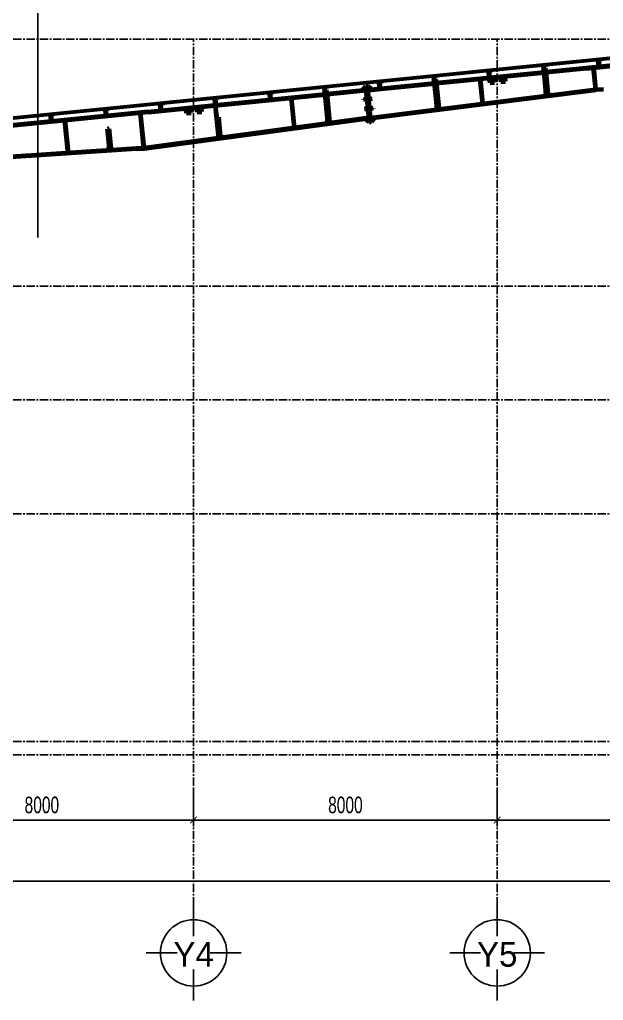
# Model space of a CAD drawing. Header units: inches. Extents: x 2 to 32666, y -5537 to 22.
# Drawn here: x 13826.8 to 13914.7, y -3938.7 to -3791 of the extents above; entities that cross this region are included whole.
import ezdxf
from ezdxf.enums import TextEntityAlignment as Align

# ---------------------------------------------------------------- set-up
doc = ezdxf.new("R2010")
doc.units = ezdxf.units.IN
doc.header["$MEASUREMENT"] = 0
doc.linetypes.add('CENTER', pattern=[2, 1.25, -0.25, 0.25, -0.25])
doc.layers.get('Defpoints').update_dxf_attribs({"lineweight": 9})
for name, color, linetype in [('1', 1, 'Continuous'), ('2', 2, 'Continuous'), ('3', 3, 'Continuous'), ('8', 8, 'Continuous'), ('9', 9, 'Continuous'), ('DIM', 8, 'Continuous'), ('Kyhieu', 7, 'Continuous'), ('Tim truc', 8, 'Continuous')]:
    doc.layers.add(name, color=color, linetype=linetype)
doc.styles.add('AVO', font='VAVOB.TTF')
doc.styles.add('ST1', font='vnshx.shx', dxfattribs={"width": 0.7})
doc.dimstyles.new('175', dxfattribs={"dimtxt": 2.5, "dimasz": 1, "dimexe": 1, "dimexo": 0, "dimgap": 1, "dimtad": 1, "dimdec": 0, "dimlfac": 175, "dimzin": 0, "dimdsep": 46, "dimtxsty": 'ST1', "dimblk1": 'ARCHTICK', "dimblk2": 'ARCHTICK', "dimsah": 1, "dimcen": 1, "dimdle": 1, "dimclrd": 8, "dimclre": 8, "dimclrt": 3, "dimadec": 0, "dimazin": 0, "dimtfac": 1, "dimtdec": 0, "dimtix": 1, "dimtmove": 1, "dimatfit": 3, "dimldrblk": 'DOTSMALL', "dimfxl": 0, "dimtfill": 1, "dimtolj": 1, "dimtzin": 0, "dimlwd": -1, "dimlwe": -1, "dimarcsym": 0})

# ---------------------------------------------------------------- blocks, each defined once
blk = doc.blocks.new('TRUCVP')
at = {"layer": 'Kyhieu', "color": 1, "linetype": 'Continuous'}
for points in [[(0, 17.5), (0, 50)], [(-50, 0), (-17.5, 0)], [(17.5, 0), (50, 0)], [(0, -50), (0, -17.5)]]:
    blk.add_lwpolyline(points, dxfattribs=at)
at = {"layer": 'Kyhieu', "color": 40, "linetype": 'Continuous'}
blk.add_circle((0, 0), 35, dxfattribs=at)
blk = doc.blocks.new('_ArchTick')
at = {"color": 0, "linetype": 'ByBlock', "const_width": 0.15}
blk.add_lwpolyline([(-0.5, -0.5), (0.5, 0.5)], dxfattribs=at)
blk = doc.blocks.new('*D6289')
at = {"layer": 'Defpoints', "color": 0, "transparency": 16777216}
for p in [(13807.26, -3906.72), (13852.97, -3906.72), (13852.97, -3911.51)]:
    blk.add_point(p, dxfattribs=at)
at = {"layer": 'DIM', "color": 8, "linetype": 'Continuous', "transparency": 16777216}
for p, q in [((13807.26, -3906.72), (13807.26, -3912.51)), ((13852.97, -3906.72), (13852.97, -3912.51)), ((13806.26, -3911.51), (13853.97, -3911.51))]:
    blk.add_line(p, q, dxfattribs=at)
at = {"layer": 'DIM', "color": 8, "transparency": 16777216, "rotation": 180}
blk.add_blockref('_ArchTick', (13807.26, -3911.51), dxfattribs=at)
at = {"layer": 'DIM', "color": 8, "transparency": 16777216}
blk.add_blockref('_ArchTick', (13852.97, -3911.51), dxfattribs=at)
at = {"layer": 'DIM', "color": 3, "transparency": 16777216, "insert": (13830.12, -3909.26), "char_height": 2.5, "attachment_point": 5, "style": 'ST1', "bg_fill": 3, "box_fill_scale": 1.25, "bg_fill_color": 256, "bg_fill_true_color": 13158600, "bg_fill_transparency": 0}
blk.add_mtext('\\A1;8000', dxfattribs=at)
blk = doc.blocks.new('_DotSmall')
at = {"color": 0, "linetype": 'ByBlock', "const_width": 0.5}
blk.add_lwpolyline([(-0.0625, 0, 1), (0.0625, 0, 1)], format="xyb", close=True, dxfattribs=at)
blk = doc.blocks.new('*D6290')
at = {"layer": 'Defpoints', "color": 0, "transparency": 16777216}
for p in [(13852.97, -3906.72), (13898.69, -3906.72), (13898.69, -3911.51)]:
    blk.add_point(p, dxfattribs=at)
at = {"layer": 'DIM', "color": 8, "linetype": 'Continuous', "transparency": 16777216}
for p, q in [((13852.97, -3906.72), (13852.97, -3912.51)), ((13898.69, -3906.72), (13898.69, -3912.51)), ((13851.97, -3911.51), (13899.69, -3911.51))]:
    blk.add_line(p, q, dxfattribs=at)
at = {"layer": 'DIM', "color": 8, "transparency": 16777216, "rotation": 180}
blk.add_blockref('_ArchTick', (13852.97, -3911.51), dxfattribs=at)
at = {"layer": 'DIM', "color": 8, "transparency": 16777216}
blk.add_blockref('_ArchTick', (13898.69, -3911.51), dxfattribs=at)
at = {"layer": 'DIM', "color": 3, "transparency": 16777216, "insert": (13875.83, -3909.26), "char_height": 2.5, "attachment_point": 5, "style": 'ST1', "bg_fill": 3, "box_fill_scale": 1.25, "bg_fill_color": 256, "bg_fill_true_color": 13158600, "bg_fill_transparency": 0}
blk.add_mtext('\\A1;8000', dxfattribs=at)
blk = doc.blocks.new('*D6291')
at = {"layer": 'Defpoints', "color": 0, "transparency": 16777216}
for p in [(13898.69, -3906.72), (13944.4, -3906.72), (13944.4, -3911.51)]:
    blk.add_point(p, dxfattribs=at)
at = {"layer": 'DIM', "color": 8, "linetype": 'Continuous', "transparency": 16777216}
for p, q in [((13898.69, -3906.72), (13898.69, -3912.51)), ((13944.4, -3906.72), (13944.4, -3912.51)), ((13897.69, -3911.51), (13945.4, -3911.51))]:
    blk.add_line(p, q, dxfattribs=at)
at = {"layer": 'DIM', "color": 8, "transparency": 16777216, "rotation": 180}
blk.add_blockref('_ArchTick', (13898.69, -3911.51), dxfattribs=at)
at = {"layer": 'DIM', "color": 8, "transparency": 16777216}
blk.add_blockref('_ArchTick', (13944.4, -3911.51), dxfattribs=at)
at = {"layer": 'DIM', "color": 3, "transparency": 16777216, "insert": (13921.55, -3909.26), "char_height": 2.5, "attachment_point": 5, "style": 'ST1', "bg_fill": 3, "box_fill_scale": 1.25, "bg_fill_color": 256, "bg_fill_true_color": 13158600, "bg_fill_transparency": 0}
blk.add_mtext('\\A1;8000', dxfattribs=at)
blk = doc.blocks.new('*D6435')
at = {"layer": '1', "color": 8, "linetype": 'Continuous', "transparency": 16777216}
for p, q in [((13739.09, -3905.21), (13739.09, -3921.74)), ((14215.37, -3905.21), (14215.37, -3921.74)), ((13738.09, -3920.74), (14216.37, -3920.74))]:
    blk.add_line(p, q, dxfattribs=at)
at = {"layer": 'Defpoints', "color": 0, "transparency": 16777216}
for p in [(13739.09, -3905.21), (14215.37, -3905.21), (14215.37, -3920.74)]:
    blk.add_point(p, dxfattribs=at)
at = {"layer": '1', "color": 8, "transparency": 16777216, "rotation": 180}
blk.add_blockref('_ArchTick', (13739.09, -3920.74), dxfattribs=at)
at = {"layer": '1', "color": 8, "transparency": 16777216}
blk.add_blockref('_ArchTick', (14215.37, -3920.74), dxfattribs=at)
at = {"layer": '1', "color": 3, "transparency": 16777216, "insert": (13977.23, -3918.49), "char_height": 2.5, "attachment_point": 5, "style": 'ST1', "bg_fill": 3, "box_fill_scale": 1.25, "bg_fill_color": 256, "bg_fill_true_color": 13158600, "bg_fill_transparency": 0}
blk.add_mtext('\\A1;83350', dxfattribs=at)

msp = doc.modelspace()

# ---------------------------------------------------------------- hatches: boundary and pattern name
at = {"layer": '2'}
for points in [[(13879.0652, -3801.3922), (13878.9515, -3801.4035), (13878.9367, -3801.2557), (13879.0504, -3801.2443)], [(13879.1789, -3801.3808), (13879.0652, -3801.3922), (13879.0504, -3801.2443), (13879.1641, -3801.233)], [(13879.1334, -3802.0745), (13879.0197, -3802.0859), (13879.0049, -3801.938), (13879.1187, -3801.9267)], [(13879.2017, -3802.7568), (13879.088, -3802.7682), (13879.0732, -3802.6203), (13879.1869, -3802.609)], [(13879.2472, -3802.0631), (13879.1334, -3802.0745), (13879.1187, -3801.9267), (13879.2324, -3801.9153)], [(13879.3154, -3802.7454), (13879.2017, -3802.7568), (13879.1869, -3802.609), (13879.3006, -3802.5976)], [(13879.4121, -3804.8606), (13879.2983, -3804.872), (13879.2836, -3804.7241), (13879.3973, -3804.7128)], [(13879.4803, -3805.5429), (13879.3666, -3805.5543), (13879.3518, -3805.4064), (13879.4655, -3805.3951)], [(13879.5258, -3804.8492), (13879.4121, -3804.8606), (13879.3973, -3804.7128), (13879.511, -3804.7014)], [(13879.594, -3805.5315), (13879.4803, -3805.5429), (13879.4655, -3805.3951), (13879.5792, -3805.3837)], [(13879.5485, -3806.2252), (13879.4348, -3806.2366), (13879.42, -3806.0888), (13879.5337, -3806.0774)], [(13879.6622, -3806.2138), (13879.5485, -3806.2252), (13879.5337, -3806.0774), (13879.6475, -3806.066)]]:
    msp.add_hatch(color=256, dxfattribs=at).paths.add_polyline_path(points, flags=17)

# ---------------------------------------------------------------- linework, layer by layer
at = {"layer": '2', "lineweight": 0}
for p, q in [((13905.7642, -3798.3026), (13905.5766, -3798.3214)), ((13905.7358, -3798.3054), (13905.5766, -3798.3214)), ((13905.7358, -3798.3054), (13905.5766, -3798.3214)), ((13905.7358, -3798.3054), (13905.6818, -3798.3108)), ((13905.7358, -3798.3054), (13905.6818, -3798.3108)), ((13914.0088, -3797.4781), (13913.8212, -3797.4969)), ((13913.9804, -3797.481), (13913.8212, -3797.4969)), ((13913.9804, -3797.481), (13913.8212, -3797.4969)), ((13914.0429, -3797.8193), (13913.8553, -3797.8381)), ((13914.0145, -3797.8221), (13913.8553, -3797.8381)), ((13914.0145, -3797.8221), (13913.8553, -3797.8381)), ((13913.9804, -3797.481), (13913.9264, -3797.4864)), ((13913.9804, -3797.481), (13913.9264, -3797.4864)), ((13914.0145, -3797.8221), (13913.9605, -3797.8275)), ((13914.0145, -3797.8221), (13913.9605, -3797.8275)), ((13889.275, -3799.9515), (13889.0874, -3799.9703)), ((13889.2466, -3799.9544), (13889.0874, -3799.9703)), ((13889.2466, -3799.9544), (13889.0874, -3799.9703)), ((13889.2466, -3799.9544), (13889.1926, -3799.9598)), ((13889.2466, -3799.9544), (13889.1926, -3799.9598)), ((13897.5196, -3799.1271), (13897.332, -3799.1458)), ((13897.4912, -3799.1299), (13897.332, -3799.1458)), ((13897.4912, -3799.1299), (13897.332, -3799.1458)), ((13897.5538, -3799.4682), (13897.3661, -3799.487)), ((13897.5253, -3799.4711), (13897.3661, -3799.487)), ((13897.5253, -3799.4711), (13897.3661, -3799.487)), ((13897.4912, -3799.1299), (13897.4372, -3799.1353)), ((13897.4912, -3799.1299), (13897.4372, -3799.1353)), ((13897.5253, -3799.4711), (13897.4713, -3799.4765)), ((13897.5253, -3799.4711), (13897.4713, -3799.4765)), ((13899.612, -3800.2621), (13899.5848, -3799.9892)), ((13905.7836, -3798.6452), (13905.5959, -3798.664)), ((13905.7836, -3798.6452), (13905.5959, -3798.664)), ((13905.7983, -3798.6438), (13905.6107, -3798.6625)), ((13905.7699, -3798.6466), (13905.6107, -3798.6625)), ((13905.7699, -3798.6466), (13905.6107, -3798.6625)), ((13879.2619, -3801.2978), (13878.7735, -3801.3467)), ((13879.2619, -3801.2978), (13878.7735, -3801.3467)), ((13879.0504, -3801.2443), (13878.9367, -3801.2557)), ((13879.0504, -3801.2443), (13878.9367, -3801.2557)), ((13879.0652, -3801.3922), (13878.9515, -3801.4035)), ((13879.0652, -3801.3922), (13878.9515, -3801.4035)), ((13879.1641, -3801.233), (13879.0504, -3801.2443)), ((13879.1641, -3801.233), (13879.0504, -3801.2443)), ((13879.1789, -3801.3808), (13879.0652, -3801.3922)), ((13879.1789, -3801.3808), (13879.0652, -3801.3922)), ((13881.0304, -3800.776), (13880.8428, -3800.7947)), ((13881.002, -3800.7788), (13880.8428, -3800.7947)), ((13881.002, -3800.7788), (13880.8428, -3800.7947)), ((13881.0646, -3801.1171), (13880.8769, -3801.1359)), ((13881.0361, -3801.12), (13880.8769, -3801.1359)), ((13881.0361, -3801.12), (13880.8769, -3801.1359)), ((13881.002, -3800.7788), (13880.948, -3800.7842)), ((13881.002, -3800.7788), (13880.948, -3800.7842)), ((13881.0361, -3801.12), (13880.9821, -3801.1254)), ((13881.0361, -3801.12), (13880.9821, -3801.1254)), ((13889.2944, -3800.2941), (13889.1067, -3800.3129)), ((13889.2944, -3800.2941), (13889.1067, -3800.3129)), ((13889.3092, -3800.2927), (13889.1215, -3800.3114)), ((13889.2807, -3800.2955), (13889.1215, -3800.3114)), ((13889.2807, -3800.2955), (13889.1215, -3800.3114)), ((13897.7531, -3800.2838), (13897.7505, -3800.3104)), ((13897.7505, -3800.3104), (13897.7583, -3800.336)), ((13897.7505, -3800.3104), (13897.7505, -3800.3104)), ((13897.7656, -3800.2602), (13897.7531, -3800.2838)), ((13898.0291, -3800.2826), (13897.7562, -3800.3098)), ((13897.7583, -3800.336), (13897.7753, -3800.3567)), ((13897.7863, -3800.2432), (13897.7656, -3800.2602)), ((13897.7753, -3800.3567), (13897.7989, -3800.3692)), ((13897.8119, -3800.2354), (13897.7863, -3800.2432)), ((13897.7989, -3800.3692), (13897.8255, -3800.3718)), ((13897.9597, -3800.2206), (13897.8119, -3800.2354)), ((13897.8255, -3800.3718), (13897.9734, -3800.357)), ((13897.9063, -3800.4327), (13897.879, -3800.1597)), ((13897.9863, -3800.2232), (13897.9597, -3800.2206)), ((13897.9734, -3800.357), (13897.999, -3800.3492)), ((13898.01, -3800.2357), (13897.9863, -3800.2232)), ((13897.999, -3800.3492), (13898.0196, -3800.3322)), ((13898.027, -3800.2564), (13898.01, -3800.2357)), ((13898.0196, -3800.3322), (13898.0322, -3800.3086)), ((13898.0348, -3800.282), (13898.027, -3800.2564)), ((13898.0322, -3800.3086), (13898.0348, -3800.282)), ((13898.0348, -3800.282), (13898.0348, -3800.282)), ((13899.4588, -3800.1132), (13899.4563, -3800.1398)), ((13899.4563, -3800.1398), (13899.4641, -3800.1654)), ((13899.4563, -3800.1398), (13899.4563, -3800.1398)), ((13899.4714, -3800.0896), (13899.4588, -3800.1132)), ((13899.7349, -3800.112), (13899.4619, -3800.1393)), ((13899.4641, -3800.1654), (13899.4811, -3800.1861)), ((13899.4921, -3800.0726), (13899.4714, -3800.0896)), ((13899.4811, -3800.1861), (13899.5047, -3800.1987)), ((13899.5177, -3800.0648), (13899.4921, -3800.0726)), ((13899.5047, -3800.1987), (13899.5313, -3800.2012)), ((13899.6655, -3800.05), (13899.5177, -3800.0648)), ((13899.5313, -3800.2012), (13899.6791, -3800.1865)), ((13899.6921, -3800.0526), (13899.6655, -3800.05)), ((13899.6791, -3800.1865), (13899.7047, -3800.1787)), ((13899.7157, -3800.0652), (13899.6921, -3800.0526)), ((13899.7047, -3800.1787), (13899.7254, -3800.1617)), ((13899.7327, -3800.0858), (13899.7157, -3800.0652)), ((13899.7254, -3800.1617), (13899.738, -3800.138)), ((13899.7405, -3800.1114), (13899.7327, -3800.0858)), ((13899.738, -3800.138), (13899.7405, -3800.1114)), ((13899.7405, -3800.1114), (13899.7405, -3800.1114)), ((13864.5413, -3802.4249), (13864.3536, -3802.4436)), ((13864.5128, -3802.4277), (13864.3536, -3802.4436)), ((13864.5128, -3802.4277), (13864.3536, -3802.4436)), ((13864.5754, -3802.766), (13864.3877, -3802.7848)), ((13864.5469, -3802.7689), (13864.3877, -3802.7848)), ((13864.5469, -3802.7689), (13864.3877, -3802.7848)), ((13864.5128, -3802.4277), (13864.4588, -3802.4331)), ((13864.5128, -3802.4277), (13864.4588, -3802.4331)), ((13864.5469, -3802.7689), (13864.4929, -3802.7743)), ((13864.5469, -3802.7689), (13864.4929, -3802.7743)), ((13872.7859, -3801.6004), (13872.5982, -3801.6192)), ((13872.7574, -3801.6033), (13872.5982, -3801.6192)), ((13872.7574, -3801.6033), (13872.5982, -3801.6192)), ((13872.8052, -3801.9431), (13872.6176, -3801.9618)), ((13872.8052, -3801.9431), (13872.6176, -3801.9618)), ((13872.82, -3801.9416), (13872.6323, -3801.9603)), ((13872.7915, -3801.9444), (13872.6323, -3801.9603)), ((13872.7915, -3801.9444), (13872.6323, -3801.9603)), ((13872.7574, -3801.6033), (13872.7034, -3801.6087)), ((13872.7574, -3801.6033), (13872.7034, -3801.6087)), ((13879.3302, -3801.9802), (13878.8418, -3802.029)), ((13879.3302, -3801.9802), (13878.8418, -3802.029)), ((13879.3984, -3802.6625), (13878.91, -3802.7113)), ((13879.3984, -3802.6625), (13878.91, -3802.7113)), ((13879.1187, -3801.9267), (13879.0049, -3801.938)), ((13879.1187, -3801.9267), (13879.0049, -3801.938)), ((13879.1334, -3802.0745), (13879.0197, -3802.0859)), ((13879.1334, -3802.0745), (13879.0197, -3802.0859)), ((13879.1869, -3802.609), (13879.0732, -3802.6203)), ((13879.1869, -3802.609), (13879.0732, -3802.6203)), ((13879.2017, -3802.7568), (13879.088, -3802.7682)), ((13879.2017, -3802.7568), (13879.088, -3802.7682)), ((13879.2324, -3801.9153), (13879.1187, -3801.9267)), ((13879.2324, -3801.9153), (13879.1187, -3801.9267)), ((13879.2472, -3802.0631), (13879.1334, -3802.0745)), ((13879.2472, -3802.0631), (13879.1334, -3802.0745)), ((13879.3006, -3802.5976), (13879.1869, -3802.609)), ((13879.3006, -3802.5976), (13879.1869, -3802.609)), ((13879.3154, -3802.7454), (13879.2017, -3802.7568)), ((13879.3154, -3802.7454), (13879.2017, -3802.7568)), ((13906.1416, -3802.2257), (13905.954, -3802.2444)), ((13906.1416, -3802.2257), (13905.954, -3802.2444)), ((13848.0521, -3804.0738), (13847.8644, -3804.0926)), ((13848.0236, -3804.0766), (13847.8644, -3804.0926)), ((13848.0236, -3804.0766), (13847.8644, -3804.0926)), ((13848.0862, -3804.415), (13847.8986, -3804.4337)), ((13848.0578, -3804.4178), (13847.8986, -3804.4337)), ((13848.0578, -3804.4178), (13847.8986, -3804.4337)), ((13848.0236, -3804.0767), (13847.9696, -3804.0821)), ((13848.0236, -3804.0767), (13847.9696, -3804.0821)), ((13848.0578, -3804.4178), (13848.0037, -3804.4232)), ((13848.0578, -3804.4178), (13848.0037, -3804.4232)), ((13856.2967, -3803.2493), (13856.109, -3803.2681)), ((13856.2682, -3803.2522), (13856.109, -3803.2681)), ((13856.2682, -3803.2522), (13856.109, -3803.2681)), ((13856.3308, -3803.5905), (13856.1431, -3803.6093)), ((13856.3024, -3803.5933), (13856.1431, -3803.6093)), ((13856.3024, -3803.5933), (13856.1431, -3803.6093)), ((13856.2682, -3803.2522), (13856.2142, -3803.2576)), ((13856.2682, -3803.2522), (13856.2142, -3803.2576)), ((13856.3024, -3803.5934), (13856.2483, -3803.5988)), ((13856.3024, -3803.5934), (13856.2483, -3803.5988)), ((13889.6938, -3804.2882), (13889.5061, -3804.307)), ((13889.6938, -3804.2882), (13889.5061, -3804.307)), ((13831.5629, -3805.7227), (13831.3752, -3805.7415)), ((13831.5345, -3805.7256), (13831.3752, -3805.7415)), ((13831.5345, -3805.7256), (13831.3752, -3805.7415)), ((13831.5345, -3805.7256), (13831.4804, -3805.731)), ((13831.5345, -3805.7256), (13831.4804, -3805.731)), ((13839.8075, -3804.8983), (13839.6198, -3804.917)), ((13839.779, -3804.9011), (13839.6198, -3804.917)), ((13839.779, -3804.9011), (13839.6198, -3804.917)), ((13839.8416, -3805.2394), (13839.654, -3805.2582)), ((13839.8132, -3805.2423), (13839.654, -3805.2582)), ((13839.8132, -3805.2423), (13839.654, -3805.2582)), ((13839.7791, -3804.9011), (13839.725, -3804.9065)), ((13839.7791, -3804.9011), (13839.725, -3804.9065)), ((13839.8132, -3805.2423), (13839.7591, -3805.2477)), ((13839.8132, -3805.2423), (13839.7591, -3805.2477)), ((13852.0388, -3804.8552), (13852.0362, -3804.8818)), ((13852.0362, -3804.8818), (13852.044, -3804.9074)), ((13852.0362, -3804.8818), (13852.0362, -3804.8818)), ((13852.0513, -3804.8316), (13852.0388, -3804.8552)), ((13852.3148, -3804.854), (13852.0419, -3804.8813)), ((13852.044, -3804.9074), (13852.061, -3804.9281)), ((13852.072, -3804.8146), (13852.0513, -3804.8316)), ((13852.061, -3804.9281), (13852.0846, -3804.9407)), ((13852.0976, -3804.8068), (13852.072, -3804.8146)), ((13852.0846, -3804.9407), (13852.1112, -3804.9432)), ((13852.2454, -3804.792), (13852.0976, -3804.8068)), ((13852.1112, -3804.9432), (13852.2591, -3804.9285)), ((13852.192, -3805.0041), (13852.1647, -3804.7312)), ((13852.2721, -3804.7946), (13852.2454, -3804.792)), ((13852.2591, -3804.9285), (13852.2847, -3804.9207)), ((13852.2957, -3804.8072), (13852.2721, -3804.7946)), ((13852.2847, -3804.9207), (13852.3053, -3804.9037)), ((13852.3127, -3804.8278), (13852.2957, -3804.8072)), ((13852.3053, -3804.9037), (13852.3179, -3804.88)), ((13852.3205, -3804.8534), (13852.3127, -3804.8278)), ((13852.3179, -3804.88), (13852.3205, -3804.8534)), ((13852.3205, -3804.8534), (13852.3205, -3804.8534)), ((13853.7445, -3804.6846), (13853.742, -3804.7113)), ((13853.742, -3804.7113), (13853.7498, -3804.7368)), ((13853.742, -3804.7113), (13853.742, -3804.7113)), ((13853.7571, -3804.661), (13853.7445, -3804.6846)), ((13854.0206, -3804.6834), (13853.7477, -3804.7107)), ((13853.7498, -3804.7368), (13853.7668, -3804.7575)), ((13853.7778, -3804.644), (13853.7571, -3804.661)), ((13853.7668, -3804.7575), (13853.7904, -3804.7701)), ((13853.8034, -3804.6362), (13853.7778, -3804.644)), ((13853.7904, -3804.7701), (13853.817, -3804.7727)), ((13853.9512, -3804.6214), (13853.8034, -3804.6362)), ((13853.817, -3804.7727), (13853.9649, -3804.7579)), ((13853.8978, -3804.8335), (13853.8705, -3804.5606)), ((13853.9778, -3804.624), (13853.9512, -3804.6214)), ((13853.9649, -3804.7579), (13853.9904, -3804.7501)), ((13854.0015, -3804.6366), (13853.9778, -3804.624)), ((13853.9904, -3804.7501), (13854.0111, -3804.7331)), ((13854.0185, -3804.6572), (13854.0015, -3804.6366)), ((13854.0111, -3804.7331), (13854.0237, -3804.7095)), ((13854.0263, -3804.6828), (13854.0185, -3804.6572)), ((13854.0237, -3804.7095), (13854.0263, -3804.6828)), ((13854.0263, -3804.6828), (13854.0263, -3804.6828)), ((13879.6088, -3804.7663), (13879.1204, -3804.8151)), ((13879.6088, -3804.7663), (13879.1204, -3804.8151)), ((13879.677, -3805.4486), (13879.1886, -3805.4974)), ((13879.677, -3805.4486), (13879.1886, -3805.4974)), ((13879.3973, -3804.7128), (13879.2836, -3804.7241)), ((13879.3973, -3804.7128), (13879.2836, -3804.7241)), ((13879.4121, -3804.8606), (13879.2983, -3804.872)), ((13879.4121, -3804.8606), (13879.2983, -3804.872)), ((13879.4655, -3805.3951), (13879.3518, -3805.4064)), ((13879.4655, -3805.3951), (13879.3518, -3805.4064)), ((13879.4803, -3805.5429), (13879.3666, -3805.5543)), ((13879.4803, -3805.5429), (13879.3666, -3805.5543)), ((13879.511, -3804.7014), (13879.3973, -3804.7128)), ((13879.511, -3804.7014), (13879.3973, -3804.7128)), ((13879.5258, -3804.8492), (13879.4121, -3804.8606)), ((13879.5258, -3804.8492), (13879.4121, -3804.8606)), ((13879.5792, -3805.3837), (13879.4655, -3805.3951)), ((13879.5792, -3805.3837), (13879.4655, -3805.3951)), ((13879.594, -3805.5315), (13879.4803, -3805.5429)), ((13879.594, -3805.5315), (13879.4803, -3805.5429)), ((13831.597, -3806.0639), (13831.4094, -3806.0826)), ((13831.5686, -3806.0667), (13831.4094, -3806.0826)), ((13831.5686, -3806.0667), (13831.4094, -3806.0826)), ((13831.5686, -3806.0667), (13831.5146, -3806.0721)), ((13831.5686, -3806.0667), (13831.5146, -3806.0721)), ((13873.2494, -3806.3856), (13873.0618, -3806.4044)), ((13873.2494, -3806.3856), (13873.0618, -3806.4044)), ((13879.7452, -3806.1309), (13879.2568, -3806.1797)), ((13879.7452, -3806.1309), (13879.2568, -3806.1797)), ((13879.5337, -3806.0774), (13879.42, -3806.0888)), ((13879.5337, -3806.0774), (13879.42, -3806.0888)), ((13879.5485, -3806.2252), (13879.4348, -3806.2366)), ((13879.5485, -3806.2252), (13879.4348, -3806.2366)), ((13879.6475, -3806.066), (13879.5337, -3806.0774)), ((13879.6475, -3806.066), (13879.5337, -3806.0774)), ((13879.6622, -3806.2138), (13879.5485, -3806.2252)), ((13879.6622, -3806.2138), (13879.5485, -3806.2252)), ((13856.8245, -3808.5851), (13856.6084, -3808.6067)), ((13856.8245, -3808.5851), (13856.6084, -3808.6067)), ((13840.3558, -3810.4384), (13840.1397, -3810.46)), ((13840.3558, -3810.4384), (13840.1397, -3810.46))]:
    msp.add_line(p, q, dxfattribs=at)
at = {"layer": '2', "lineweight": 100}
for p, q in [((13905.6562, -3798.055), (13905.9234, -3798.0283)), ((13905.7406, -3798.8993), (13905.6562, -3798.055)), ((13905.9158, -3798.0376), (13905.6656, -3798.0627)), ((13905.75, -3798.907), (13905.6656, -3798.0627)), ((13905.6733, -3798.1399), (13905.7017, -3798.137)), ((13905.6829, -3798.3222), (13905.6906, -3798.3128)), ((13905.7017, -3798.137), (13905.7307, -3798.4268)), ((13905.9866, -3798.4012), (13905.7023, -3798.4297)), ((13905.7167, -3798.4363), (13905.9874, -3798.4092)), ((13906.1183, -3802.4517), (13905.7167, -3798.4363)), ((13905.9156, -3798.0378), (13905.9234, -3798.0283)), ((13905.9234, -3798.1144), (13905.9158, -3798.0376)), ((13905.9234, -3798.0283), (13905.932, -3798.1135)), ((13905.932, -3798.1135), (13905.9234, -3798.1144)), ((13906.3731, -3802.2667), (13905.9866, -3798.4012)), ((13906.0372, -3798.9075), (13912.0645, -3798.3047)), ((13906.0417, -3798.953), (13912.069, -3798.3502)), ((13912.0645, -3798.3047), (13922.2421, -3797.287)), ((13912.069, -3798.3502), (13912.0645, -3798.3047)), ((13912.0713, -3798.373), (13912.0645, -3798.3047)), ((13912.0713, -3798.373), (13922.2489, -3797.3552)), ((13913.1943, -3798.2607), (13913.2227, -3798.2578)), ((13913.5241, -3801.5585), (13913.1943, -3798.2607)), ((13913.5525, -3801.5557), (13913.2227, -3798.2578)), ((13913.6847, -3798.0274), (13913.6933, -3798.0265)), ((13913.6933, -3798.1127), (13913.6847, -3798.0274)), ((13913.6933, -3798.0265), (13913.7009, -3798.1033)), ((13913.9946, -3798.0826), (13913.6933, -3798.1127)), ((13913.7009, -3798.1033), (13913.9852, -3798.0749)), ((13913.9008, -3797.2305), (13914.168, -3797.2038)), ((13913.9852, -3798.0749), (13913.9008, -3797.2305)), ((13914.1604, -3797.2132), (13913.9102, -3797.2382)), ((13913.9946, -3798.0826), (13913.9102, -3797.2382)), ((13913.9179, -3797.3154), (13913.9463, -3797.3126)), ((13913.9275, -3797.4978), (13913.9352, -3797.4884)), ((13913.9463, -3797.3126), (13914.0259, -3798.1086)), ((13913.9975, -3798.1114), (13913.9946, -3798.0826)), ((13914.1602, -3797.2134), (13914.168, -3797.2038)), ((13914.168, -3797.2899), (13914.1604, -3797.2132)), ((13914.168, -3797.2038), (13914.1766, -3797.2891)), ((13914.1766, -3797.2891), (13914.168, -3797.2899)), ((13889.167, -3799.7039), (13889.4342, -3799.6772)), ((13889.2514, -3800.5483), (13889.167, -3799.7039)), ((13889.4266, -3799.6865), (13889.1764, -3799.7116)), ((13889.2608, -3800.5559), (13889.1764, -3799.7116)), ((13889.1841, -3799.7888), (13889.2125, -3799.7859)), ((13889.1937, -3799.9711), (13889.2014, -3799.9617)), ((13889.2125, -3799.7859), (13889.2416, -3800.0768)), ((13889.4264, -3799.6868), (13889.4342, -3799.6772)), ((13889.4342, -3799.7633), (13889.4266, -3799.6865)), ((13889.4342, -3799.6772), (13889.4428, -3799.7625)), ((13889.4428, -3799.7625), (13889.4342, -3799.7633)), ((13889.548, -3800.5564), (13905.7529, -3798.9359)), ((13889.5526, -3800.6019), (13905.7575, -3798.9814)), ((13896.1628, -3799.9408), (13896.1344, -3799.9437)), ((13896.5093, -3803.6921), (13896.1344, -3799.9437)), ((13896.5377, -3803.6893), (13896.1628, -3799.9408)), ((13897.1955, -3799.6763), (13897.2041, -3799.6755)), ((13897.2041, -3799.7616), (13897.1955, -3799.6763)), ((13897.2041, -3799.6755), (13897.2117, -3799.7522)), ((13897.5054, -3799.7315), (13897.2041, -3799.7616)), ((13897.2117, -3799.7522), (13897.496, -3799.7238)), ((13897.4116, -3798.8794), (13897.6788, -3798.8527)), ((13897.496, -3799.7238), (13897.4116, -3798.8794)), ((13897.6712, -3798.8621), (13897.421, -3798.8871)), ((13897.5054, -3799.7315), (13897.421, -3798.8871)), ((13897.4287, -3798.9643), (13897.4571, -3798.9615)), ((13897.4383, -3799.1467), (13897.446, -3799.1373)), ((13897.4571, -3798.9615), (13897.5367, -3799.7575)), ((13897.5083, -3799.7604), (13897.5054, -3799.7315)), ((13897.671, -3798.8623), (13897.6788, -3798.8527)), ((13897.6788, -3798.9389), (13897.6712, -3798.8621)), ((13897.6788, -3798.8527), (13897.6874, -3798.938)), ((13897.6874, -3798.938), (13897.6788, -3798.9389)), ((13899.877, -3799.8681), (13899.1947, -3799.9363)), ((13899.1947, -3799.9363), (13899.2402, -3800.3912)), ((13899.7758, -3800.0045), (13899.3209, -3800.05)), ((13899.7792, -3800.0386), (13899.7758, -3800.0045)), ((13899.9225, -3800.3229), (13899.877, -3799.8681)), ((13905.4401, -3798.8519), (13905.4487, -3798.851)), ((13905.4487, -3798.9371), (13905.4401, -3798.8519)), ((13905.4487, -3798.851), (13905.4563, -3798.9278)), ((13905.75, -3798.907), (13905.4487, -3798.9371)), ((13905.4563, -3798.9278), (13905.7406, -3798.8993)), ((13905.7189, -3798.5956), (13905.7325, -3798.5942)), ((13906.0789, -3802.1959), (13905.75, -3798.907)), ((13872.6778, -3801.3528), (13872.9451, -3801.3261)), ((13872.7623, -3802.1972), (13872.6778, -3801.3528)), ((13872.9374, -3801.3355), (13872.6872, -3801.3605)), ((13872.7716, -3802.2048), (13872.6872, -3801.3605)), ((13872.6949, -3801.4377), (13872.7234, -3801.4349)), ((13872.7234, -3801.4349), (13872.7526, -3801.7273)), ((13872.9372, -3801.3357), (13872.9451, -3801.3261)), ((13872.9451, -3801.4122), (13872.9374, -3801.3355)), ((13872.9451, -3801.3261), (13872.9536, -3801.4114)), ((13872.9536, -3801.4114), (13872.9451, -3801.4122)), ((13878.4238, -3801.5827), (13878.8332, -3801.0823)), ((13878.8332, -3801.0823), (13878.9185, -3801.0738)), ((13878.9157, -3801.0453), (13879.0294, -3801.034)), ((13879.4558, -3806.447), (13878.9157, -3801.0453)), ((13879.0294, -3801.034), (13879.1431, -3801.0226)), ((13879.5696, -3806.4356), (13879.0294, -3801.034)), ((13879.5696, -3806.4356), (13879.0294, -3801.034)), ((13879.6833, -3806.4242), (13879.1431, -3801.0226)), ((13879.2324, -3801.0539), (13879.1471, -3801.0624)), ((13879.2, -3801.5912), (13889.2637, -3800.5848)), ((13879.2045, -3801.6367), (13889.2683, -3800.6303)), ((13879.7327, -3801.4633), (13879.2324, -3801.0539)), ((13879.7401, -3801.5372), (13879.7327, -3801.4633)), ((13880.7064, -3801.3252), (13880.7149, -3801.3244)), ((13880.7149, -3801.4105), (13880.7064, -3801.3252)), ((13880.7149, -3801.3244), (13880.7226, -3801.4011)), ((13881.0162, -3801.3804), (13880.7149, -3801.4105)), ((13880.7226, -3801.4011), (13881.0069, -3801.3727)), ((13880.9224, -3800.5283), (13881.1897, -3800.5016)), ((13881.0069, -3801.3727), (13880.9224, -3800.5283)), ((13881.182, -3800.511), (13880.9318, -3800.536)), ((13881.0162, -3801.3804), (13880.9318, -3800.536)), ((13880.9395, -3800.6132), (13880.9679, -3800.6104)), ((13880.9491, -3800.7956), (13880.9568, -3800.7862)), ((13880.9679, -3800.6104), (13881.0476, -3801.4064)), ((13881.0191, -3801.4093), (13881.0162, -3801.3804)), ((13881.1818, -3800.5112), (13881.1897, -3800.5016)), ((13881.1897, -3800.5878), (13881.182, -3800.511)), ((13881.1897, -3800.5016), (13881.1982, -3800.5869)), ((13881.1982, -3800.5869), (13881.1897, -3800.5878)), ((13888.9509, -3800.5008), (13888.9595, -3800.4999)), ((13888.9595, -3800.5861), (13888.9509, -3800.5008)), ((13888.9595, -3800.4999), (13888.9671, -3800.5767)), ((13889.2608, -3800.5559), (13888.9595, -3800.5861)), ((13888.9671, -3800.5767), (13889.2514, -3800.5483)), ((13889.4975, -3800.0513), (13889.2132, -3800.0797)), ((13889.2276, -3800.0857), (13889.4982, -3800.0586)), ((13889.6703, -3804.5131), (13889.2276, -3800.0857)), ((13889.2286, -3800.2336), (13889.2422, -3800.2323)), ((13889.6297, -3804.245), (13889.2608, -3800.5559)), ((13889.9263, -3804.3395), (13889.4975, -3800.0513)), ((13897.5691, -3800.0988), (13898.2514, -3800.0306)), ((13897.6146, -3800.5537), (13897.5691, -3800.0988)), ((13897.6146, -3800.5537), (13898.2969, -3800.4855)), ((13898.1502, -3800.1671), (13897.6953, -3800.2126)), ((13897.6953, -3800.2126), (13897.6987, -3800.2467)), ((13897.6987, -3800.2467), (13898.1536, -3800.2012)), ((13898.1672, -3800.3377), (13897.7123, -3800.3831)), ((13897.7123, -3800.3831), (13897.7158, -3800.4173)), ((13897.7158, -3800.4173), (13898.1706, -3800.3718)), ((13897.8133, -3800.2444), (13897.7909, -3800.2719)), ((13897.7977, -3800.3401), (13897.8252, -3800.3626)), ((13897.8133, -3800.2444), (13897.8465, -3800.2319)), ((13897.8252, -3800.3626), (13897.8602, -3800.3684)), ((13898.0057, -3800.216), (13898.0408, -3800.2217)), ((13898.0194, -3800.3524), (13898.0526, -3800.3399)), ((13898.0682, -3800.2442), (13898.0408, -3800.2217)), ((13898.0526, -3800.3399), (13898.0751, -3800.3124)), ((13898.1536, -3800.2012), (13898.1502, -3800.1671)), ((13898.1706, -3800.3718), (13898.1672, -3800.3377)), ((13898.2969, -3800.4855), (13898.2514, -3800.0306)), ((13899.2402, -3800.3912), (13899.9225, -3800.3229)), ((13899.3209, -3800.05), (13899.3243, -3800.0841)), ((13899.3243, -3800.0841), (13899.7792, -3800.0386)), ((13899.7928, -3800.1751), (13899.338, -3800.2206)), ((13899.338, -3800.2206), (13899.3414, -3800.2547)), ((13899.3414, -3800.2547), (13899.7963, -3800.2092)), ((13899.439, -3800.0819), (13899.4165, -3800.1094)), ((13899.4233, -3800.1776), (13899.4508, -3800.2001)), ((13899.439, -3800.0819), (13899.4722, -3800.0693)), ((13899.4508, -3800.2001), (13899.4858, -3800.2058)), ((13899.6314, -3800.0534), (13899.6664, -3800.0591)), ((13899.645, -3800.1899), (13899.6782, -3800.1773)), ((13899.6939, -3800.0816), (13899.6664, -3800.0591)), ((13899.6782, -3800.1773), (13899.7007, -3800.1498)), ((13899.7963, -3800.2092), (13899.7928, -3800.1751)), ((13846.1077, -3804.9004), (13872.7745, -3802.2337)), ((13846.1134, -3804.9573), (13872.7802, -3802.2906)), ((13864.4332, -3802.1773), (13864.7005, -3802.1505)), ((13864.5177, -3803.0216), (13864.4332, -3802.1773)), ((13864.6928, -3802.1599), (13864.4426, -3802.1849)), ((13864.527, -3803.0293), (13864.4426, -3802.1849)), ((13864.4503, -3802.2622), (13864.4788, -3802.2593)), ((13864.46, -3802.4445), (13864.4676, -3802.4351)), ((13864.4788, -3802.2593), (13864.5584, -3803.0553)), ((13864.6926, -3802.1601), (13864.7005, -3802.1505)), ((13864.7005, -3802.2367), (13864.6928, -3802.1599)), ((13864.7005, -3802.1505), (13864.709, -3802.2358)), ((13864.709, -3802.2358), (13864.7005, -3802.2367)), ((13867.7057, -3802.798), (13867.7342, -3802.7952)), ((13868.1585, -3807.3253), (13867.7057, -3802.798)), ((13868.1869, -3807.3224), (13867.7342, -3802.7952)), ((13872.4618, -3802.1497), (13872.4703, -3802.1488)), ((13872.4703, -3802.235), (13872.4618, -3802.1497)), ((13872.4703, -3802.1488), (13872.478, -3802.2256)), ((13872.7716, -3802.2048), (13872.4703, -3802.235)), ((13872.478, -3802.2256), (13872.7623, -3802.1972)), ((13872.7045, -3801.62), (13872.7122, -3801.6107)), ((13873.0085, -3801.7017), (13872.7242, -3801.7301)), ((13872.7384, -3801.8725), (13872.7521, -3801.8711)), ((13872.7385, -3801.7356), (13873.0091, -3801.7085)), ((13873.2258, -3806.609), (13872.7385, -3801.7356)), ((13873.184, -3806.3284), (13872.7716, -3802.2048)), ((13873.4829, -3806.4464), (13873.0085, -3801.7017)), ((13873.0588, -3802.2053), (13878.9725, -3801.6139)), ((13873.0645, -3802.2622), (13878.9782, -3801.6708)), ((13878.4324, -3801.6679), (13878.4238, -3801.5827)), ((13878.8872, -3801.6225), (13878.964, -3801.5286)), ((13879.1926, -3801.5173), (13879.2739, -3801.5838)), ((13879.2045, -3801.6367), (13879.2, -3801.5912)), ((13879.8806, -3802.9416), (13879.3404, -3802.9956)), ((13879.6219, -3805.8101), (13913.5383, -3801.5571)), ((13879.6276, -3805.8555), (13913.54, -3801.6028)), ((13879.6276, -3805.8555), (13913.5401, -3801.6029)), ((13879.8806, -3802.9416), (13879.884, -3802.9757)), ((13906.0228, -3801.9217), (13906.0512, -3801.9189)), ((13906.0796, -3802.4903), (13906.0228, -3801.9217)), ((13906.1081, -3802.4875), (13906.0789, -3802.1959)), ((13906.0796, -3802.4903), (13906.1081, -3802.4875)), ((13906.1025, -3802.2938), (13906.3731, -3802.2667)), ((13906.1046, -3802.4531), (13906.1183, -3802.4517)), ((13913.5241, -3801.5585), (13913.5525, -3801.5557)), ((13913.5383, -3801.5571), (13914.6789, -3801.5135)), ((13914.6807, -3801.5592), (13913.54, -3801.6028)), ((13913.5401, -3801.6029), (13913.544, -3801.6026)), ((13913.5503, -3801.534), (13914.6786, -3801.5074)), ((13847.944, -3803.8262), (13848.2113, -3803.7995)), ((13848.0285, -3804.6705), (13847.944, -3803.8262)), ((13848.2036, -3803.8088), (13847.9534, -3803.8339)), ((13848.0379, -3804.6782), (13847.9534, -3803.8339)), ((13847.9611, -3803.9111), (13847.9896, -3803.9082)), ((13847.9708, -3804.0934), (13847.9784, -3804.084)), ((13847.9896, -3803.9082), (13848.0692, -3804.7043)), ((13848.2034, -3803.809), (13848.2113, -3803.7995)), ((13848.2113, -3803.8856), (13848.2036, -3803.8088)), ((13848.2113, -3803.7995), (13848.2198, -3803.8847)), ((13848.2198, -3803.8847), (13848.2113, -3803.8856)), ((13854.1585, -3804.4399), (13853.4762, -3804.5081)), ((13854.204, -3804.8948), (13854.1585, -3804.4399)), ((13855.9726, -3803.7986), (13855.9811, -3803.7978)), ((13855.9811, -3803.8839), (13855.9726, -3803.7986)), ((13855.9811, -3803.7978), (13855.9888, -3803.8745)), ((13856.2825, -3803.8538), (13855.9811, -3803.8839)), ((13855.9888, -3803.8745), (13856.2731, -3803.8461)), ((13856.1886, -3803.0017), (13856.4559, -3802.975)), ((13856.2731, -3803.8461), (13856.1886, -3803.0017)), ((13856.4482, -3802.9844), (13856.198, -3803.0094)), ((13856.2825, -3803.8538), (13856.198, -3803.0094)), ((13856.2057, -3803.0866), (13856.2342, -3803.0838)), ((13856.2154, -3803.269), (13856.223, -3803.2596)), ((13856.2342, -3803.0838), (13856.3138, -3803.8798)), ((13856.2628, -3803.9441), (13856.2912, -3803.9412)), ((13856.7534, -3808.8506), (13856.2628, -3803.9441)), ((13856.2853, -3803.8826), (13856.2825, -3803.8538)), ((13856.471, -3805.7389), (13856.2912, -3803.9412)), ((13856.448, -3802.9846), (13856.4559, -3802.975)), ((13856.4559, -3803.0611), (13856.4482, -3802.9844)), ((13856.4559, -3802.975), (13856.4644, -3803.0603)), ((13856.4644, -3803.0603), (13856.4559, -3803.0611)), ((13864.2172, -3802.9741), (13864.2257, -3802.9733)), ((13864.2257, -3803.0594), (13864.2172, -3802.9741)), ((13864.2257, -3802.9733), (13864.2334, -3803.0501)), ((13864.527, -3803.0293), (13864.2257, -3803.0594)), ((13864.2334, -3803.0501), (13864.5177, -3803.0216)), ((13864.5299, -3803.0582), (13864.527, -3803.0293)), ((13878.5728, -3803.0724), (13879.113, -3803.0184)), ((13878.5762, -3803.1065), (13878.5728, -3803.0724)), ((13879.1164, -3803.0525), (13878.5762, -3803.1065)), ((13878.715, -3804.4939), (13879.2551, -3804.4398)), ((13879.0311, -3803.061), (13879.0277, -3803.0269)), ((13879.884, -3802.9757), (13879.3438, -3803.0297)), ((13879.4291, -3803.0212), (13879.4257, -3802.9871)), ((13880.0227, -3804.3631), (13879.4826, -3804.4171)), ((13880.0261, -3804.3972), (13879.486, -3804.4512)), ((13879.5713, -3804.4427), (13879.5678, -3804.4086)), ((13880.0227, -3804.3631), (13880.0261, -3804.3972)), ((13889.5749, -3803.9842), (13889.6034, -3803.9814)), ((13889.6318, -3804.5528), (13889.5749, -3803.9842)), ((13889.6602, -3804.55), (13889.6297, -3804.245)), ((13889.6557, -3804.3666), (13889.9263, -3804.3395)), ((13896.5377, -3803.6893), (13896.5093, -3803.6921)), ((13846.1077, -3804.9004), (13810.9688, -3808.4143)), ((13846.1134, -3804.9573), (13810.9745, -3808.4712)), ((13831.4549, -3805.4751), (13831.7221, -3805.4484)), ((13831.5393, -3806.3195), (13831.4549, -3805.4751)), ((13831.7144, -3805.4578), (13831.4642, -3805.4828)), ((13831.5487, -3806.3271), (13831.4642, -3805.4828)), ((13831.472, -3805.56), (13831.5004, -3805.5572)), ((13831.4816, -3805.7423), (13831.4893, -3805.733)), ((13831.5004, -3805.5572), (13831.58, -3806.3532)), ((13831.7142, -3805.458), (13831.7221, -3805.4484)), ((13831.7221, -3805.5345), (13831.7144, -3805.4578)), ((13831.7221, -3805.4484), (13831.7306, -3805.5337)), ((13831.7306, -3805.5337), (13831.7221, -3805.5345)), ((13839.4834, -3805.4475), (13839.4919, -3805.4467)), ((13839.4919, -3805.5328), (13839.4834, -3805.4475)), ((13839.4919, -3805.4467), (13839.4996, -3805.5234)), ((13839.7933, -3805.5027), (13839.4919, -3805.5328)), ((13839.4996, -3805.5234), (13839.7839, -3805.495)), ((13839.6994, -3804.6506), (13839.9667, -3804.6239)), ((13839.7839, -3805.495), (13839.6994, -3804.6506)), ((13839.959, -3804.6333), (13839.7088, -3804.6583)), ((13839.7933, -3805.5027), (13839.7088, -3804.6583)), ((13839.7165, -3804.7355), (13839.745, -3804.7327)), ((13839.7262, -3804.9179), (13839.7338, -3804.9085)), ((13839.745, -3804.7327), (13839.8246, -3805.5287)), ((13839.7962, -3805.5316), (13839.7933, -3805.5027)), ((13839.9588, -3804.6335), (13839.9667, -3804.6239)), ((13839.9667, -3804.7101), (13839.959, -3804.6333)), ((13839.9667, -3804.6239), (13839.9752, -3804.7092)), ((13839.9752, -3804.7092), (13839.9667, -3804.7101)), ((13844.9904, -3805.0695), (13844.962, -3805.0724)), ((13845.4908, -3810.3603), (13844.962, -3805.0724)), ((13845.5193, -3810.3575), (13844.9904, -3805.0695)), ((13879.3914, -3805.8218), (13845.505, -3810.3589)), ((13845.5126, -3810.4155), (13879.399, -3805.8784)), ((13846.1134, -3804.9573), (13846.1077, -3804.9004)), ((13846.1134, -3804.9573), (13846.1077, -3804.9004)), ((13847.728, -3804.6231), (13847.7365, -3804.6222)), ((13847.7365, -3804.7084), (13847.728, -3804.6231)), ((13847.7365, -3804.6222), (13847.7442, -3804.699)), ((13848.0379, -3804.6782), (13847.7365, -3804.7084)), ((13847.7442, -3804.699), (13848.0285, -3804.6705)), ((13848.0407, -3804.7071), (13848.0379, -3804.6782)), ((13851.8584, -3804.6699), (13852.5408, -3804.6017)), ((13851.9039, -3805.1248), (13851.8584, -3804.6699)), ((13851.9039, -3805.1248), (13852.5862, -3805.0565)), ((13852.4395, -3804.7381), (13851.9847, -3804.7836)), ((13851.9847, -3804.7836), (13851.9881, -3804.8177)), ((13851.9881, -3804.8177), (13852.443, -3804.7722)), ((13852.4566, -3804.9087), (13852.0017, -3804.9542)), ((13852.0017, -3804.9542), (13852.0051, -3804.9883)), ((13852.0051, -3804.9883), (13852.46, -3804.9428)), ((13852.1027, -3804.8155), (13852.0802, -3804.843)), ((13852.0871, -3804.9112), (13852.1145, -3804.9337)), ((13852.1027, -3804.8155), (13852.1359, -3804.8029)), ((13852.1145, -3804.9337), (13852.1496, -3804.9394)), ((13852.2951, -3804.787), (13852.3302, -3804.7928)), ((13852.3088, -3804.9235), (13852.342, -3804.9109)), ((13852.3576, -3804.8152), (13852.3302, -3804.7928)), ((13852.342, -3804.9109), (13852.3644, -3804.8835)), ((13852.443, -3804.7722), (13852.4395, -3804.7381)), ((13852.46, -3804.9428), (13852.4566, -3804.9087)), ((13852.5862, -3805.0565), (13852.5408, -3804.6017)), ((13853.4762, -3804.5081), (13853.5217, -3804.963)), ((13853.5217, -3804.963), (13854.204, -3804.8948)), ((13854.0573, -3804.5764), (13853.6024, -3804.6218)), ((13853.6024, -3804.6218), (13853.6058, -3804.656)), ((13853.6058, -3804.656), (13854.0607, -3804.6105)), ((13854.0744, -3804.7469), (13853.6195, -3804.7924)), ((13853.6195, -3804.7924), (13853.6229, -3804.8265)), ((13853.6229, -3804.8265), (13854.0778, -3804.781)), ((13853.7205, -3804.6537), (13853.698, -3804.6812)), ((13853.7048, -3804.7494), (13853.7323, -3804.7719)), ((13853.7205, -3804.6537), (13853.7537, -3804.6412)), ((13853.7323, -3804.7719), (13853.7673, -3804.7776)), ((13853.9129, -3804.6253), (13853.9479, -3804.631)), ((13853.9265, -3804.7617), (13853.9597, -3804.7492)), ((13853.9754, -3804.6535), (13853.9479, -3804.631)), ((13853.9597, -3804.7492), (13853.9822, -3804.7217)), ((13854.0607, -3804.6105), (13854.0573, -3804.5764)), ((13854.0778, -3804.781), (13854.0744, -3804.7469)), ((13856.471, -3805.7389), (13856.7553, -3805.7104)), ((13856.5096, -3806.1257), (13856.471, -3805.7389)), ((13856.7584, -3805.7414), (13856.4968, -3805.7675)), ((13856.4968, -3805.7675), (13856.5324, -3806.1234)), ((13856.7274, -3805.7445), (13856.7553, -3805.7104)), ((13856.7553, -3805.7104), (13856.7584, -3805.7414)), ((13857.0434, -3808.5914), (13856.7584, -3805.7414)), ((13878.7184, -3804.528), (13878.715, -3804.4939)), ((13879.2585, -3804.4739), (13878.7184, -3804.528)), ((13879.1732, -3804.4825), (13879.1698, -3804.4484)), ((13879.314, -3805.8898), (13879.4075, -3805.9637)), ((13879.3914, -3805.8218), (13879.3933, -3805.8215)), ((13879.399, -3805.8782), (13879.3914, -3805.8218)), ((13879.6219, -3805.8101), (13879.6276, -3805.8555)), ((13879.6361, -3805.9523), (13879.7126, -3805.8563)), ((13879.7126, -3805.8563), (13880.1664, -3805.7995)), ((13880.1762, -3805.8983), (13879.7669, -3806.3987)), ((13880.1664, -3805.7995), (13880.1762, -3805.8983)), ((13889.6318, -3804.5528), (13889.6602, -3804.55)), ((13889.6567, -3804.5145), (13889.6703, -3804.5131)), ((13831.2388, -3806.272), (13831.2473, -3806.2711)), ((13831.2473, -3806.3573), (13831.2388, -3806.272)), ((13831.2473, -3806.2711), (13831.255, -3806.3479)), ((13831.5487, -3806.3271), (13831.2473, -3806.3573)), ((13831.255, -3806.3479), (13831.5393, -3806.3195)), ((13831.5516, -3806.356), (13831.5487, -3806.3271)), ((13833.6187, -3806.2067), (13833.5903, -3806.2096)), ((13834.081, -3811.1172), (13833.5903, -3806.2096)), ((13834.1095, -3811.1143), (13833.6187, -3806.2067)), ((13856.4994, -3806.0232), (13856.5199, -3805.9981)), ((13856.5096, -3806.1257), (13856.5324, -3806.1234)), ((13856.7466, -3808.4952), (13856.5096, -3806.1257)), ((13856.801, -3808.8098), (13856.5324, -3806.1234)), ((13868.1585, -3807.3253), (13868.1869, -3807.3224)), ((13873.1306, -3806.0816), (13873.159, -3806.0788)), ((13873.1875, -3806.6502), (13873.1306, -3806.0816)), ((13873.2159, -3806.6474), (13873.184, -3806.3284)), ((13873.1875, -3806.6502), (13873.2159, -3806.6474)), ((13873.2122, -3806.6103), (13873.2258, -3806.609)), ((13873.2123, -3806.4734), (13873.4829, -3806.4464)), ((13878.8606, -3805.9505), (13878.8673, -3806.0177)), ((13878.8673, -3806.0177), (13879.3677, -3806.4271)), ((13879.3677, -3806.4271), (13879.453, -3806.4186)), ((13879.4558, -3806.447), (13879.5696, -3806.4356)), ((13879.5696, -3806.4356), (13879.6833, -3806.4242)), ((13879.7669, -3806.3987), (13879.6816, -3806.4072)), ((13839.991, -3807.4797), (13840.2753, -3807.4512)), ((13840.0304, -3807.8738), (13839.991, -3807.4797)), ((13840.2784, -3807.4828), (13840.0169, -3807.5089)), ((13840.0169, -3807.5089), (13840.0531, -3807.8716)), ((13840.0194, -3807.764), (13840.0399, -3807.7389)), ((13840.0304, -3807.8738), (13840.0531, -3807.8716)), ((13840.288, -3810.4496), (13840.0304, -3807.8738)), ((13840.3323, -3810.6636), (13840.0531, -3807.8716)), ((13840.2469, -3807.4859), (13840.2753, -3807.4512)), ((13840.2753, -3807.4512), (13840.2753, -3807.4512)), ((13840.2753, -3807.4512), (13840.2784, -3807.4828)), ((13840.575, -3810.4488), (13840.2784, -3807.4828)), ((13856.7819, -3808.8478), (13856.7466, -3808.4952)), ((13856.7534, -3808.8506), (13856.7819, -3808.8478)), ((13856.7783, -3808.812), (13856.801, -3808.8098)), ((13856.7818, -3808.6175), (13857.0434, -3808.5914)), ((13840.2278, -3810.1353), (13840.2562, -3810.1325)), ((13840.2847, -3810.7039), (13840.2278, -3810.1353)), ((13844.3647, -3810.4345), (13811.3915, -3812.6218)), ((13844.3685, -3810.4916), (13811.3953, -3812.6788)), ((13834.1095, -3811.1143), (13834.081, -3811.1172)), ((13840.2847, -3810.7039), (13840.3131, -3810.7011)), ((13840.3131, -3810.7011), (13840.288, -3810.4496)), ((13840.3096, -3810.6659), (13840.3323, -3810.6636)), ((13840.3135, -3810.475), (13840.575, -3810.4488)), ((13845.505, -3810.3589), (13844.3647, -3810.4345)), ((13844.3685, -3810.4916), (13844.3647, -3810.4345)), ((13844.3647, -3810.4345), (13844.3685, -3810.4916)), ((13844.3685, -3810.4916), (13845.5088, -3810.4159)), ((13845.5193, -3810.3575), (13845.4908, -3810.3603)), ((13845.5088, -3810.4159), (13845.505, -3810.3589)), ((13845.505, -3810.3589), (13845.5126, -3810.4155))]:
    msp.add_line(p, q, dxfattribs=at)
for centre, start, end in [((13897.8534, -3800.3001), 155.710591, 215.710591), ((13898.0126, -3800.2842), 335.710592, 35.710592), ((13899.479, -3800.1376), 155.710591, 215.710591), ((13899.6382, -3800.1216), 335.710592, 35.710592), ((13852.1427, -3804.8712), 155.71059, 215.71059), ((13852.3019, -3804.8553), 335.710591, 35.710591), ((13853.7605, -3804.7094), 155.71059, 215.71059), ((13853.9197, -3804.6935), 335.710591, 35.710591)]:
    msp.add_arc(centre, 0.0686, start, end, dxfattribs=at)
at = {"layer": '3'}
for p, q in [((13735.918, -3814.656), (13947.7478, -3793.473)), ((13735.9191, -3814.6673), (13947.7478, -3793.4844)), ((13736.1802, -3815.003), (13947.5589, -3793.8651)), ((13736.1975, -3814.9898), (13947.568, -3793.8527))]:
    msp.add_line(p, q, dxfattribs=at)
at = {"layer": '8'}
msp.add_line((13735.9322, -3814.7981), (13947.3172, -3793.6596), dxfattribs=at)
at = {"layer": '9'}
msp.add_line((13829.5078, -3823.8453), (13829.5078, -3767.6668), dxfattribs=at)
at = {"layer": 'Tim truc', "linetype": 'CENTER'}
for p, q in [((13723.8029, -3793.9869), (14224.8224, -3793.9869)), ((13852.9744, -3924.3761), (13852.9744, -3793.9869)), ((13898.6887, -3924.3761), (13898.6887, -3793.9869)), ((13723.8029, -3831.1298), (14224.8224, -3831.1298)), ((13723.8029, -3848.2726), (14224.8224, -3848.2726)), ((13723.8029, -3865.4155), (14224.8224, -3865.4155)), ((13723.8029, -3899.7012), (14224.8224, -3899.7012)), ((13723.8029, -3901.7012), (14224.8224, -3901.7012))]:
    msp.add_line(p, q, dxfattribs=at)

# ---------------------------------------------------------------- block references
at = {"layer": 'Kyhieu', "ltscale": 10, "xscale": 0.1428571428571428, "yscale": 0.1428571428571428, "zscale": 0.1428571428571428, "rotation": 270}
for p in [(13852.9744, -3931.5189), (13898.6887, -3931.5189)]:
    msp.add_blockref('TRUCVP', p, dxfattribs=at)

# ---------------------------------------------------------------- texts
at = {"layer": 'Kyhieu', "color": 3, "ltscale": 10, "style": 'AVO'}
for s, p in [('Y4', (13852.9744, -3931.7298)), ('Y5', (13898.6887, -3931.7298))]:
    msp.add_text(s, height=3.71429, dxfattribs=at).set_placement(p, align=Align.MIDDLE_CENTER)

# ---------------------------------------------------------------- next in the draw order: dimensions: what is measured, and where the dimension line sits
at = {"layer": 'DIM'}
dim = msp.add_linear_dim(base=(13852.9744, -3911.5053), p1=(13807.2601, -3906.7204), p2=(13852.9744, -3906.7204), dimstyle='175', dxfattribs=at)
dim.commit()
dim.dimension.update_dxf_attribs({"geometry": '*D6289', "text_midpoint": (13830.1172, -3909.2553)})

# ---------------------------------------------------------------- next in the draw order: dimensions: what is measured, and where the dimension line sits
dim = msp.add_linear_dim(base=(13898.6887, -3911.5053), p1=(13852.9744, -3906.7204), p2=(13898.6887, -3906.7204), dimstyle='175', dxfattribs=at)
dim.commit()
dim.dimension.update_dxf_attribs({"geometry": '*D6290', "text_midpoint": (13875.8315, -3909.2553)})

# ---------------------------------------------------------------- next in the draw order: dimensions: what is measured, and where the dimension line sits
dim = msp.add_linear_dim(base=(13944.4029, -3911.5053), p1=(13898.6887, -3906.7204), p2=(13944.4029, -3906.7204), dimstyle='175', dxfattribs=at)
dim.commit()
dim.dimension.update_dxf_attribs({"geometry": '*D6291', "text_midpoint": (13921.5458, -3909.2553)})

# ---------------------------------------------------------------- next in the draw order: dimensions: what is measured, and where the dimension line sits
at = {"layer": '1'}
dim = msp.add_linear_dim(base=(14215.3744, -3920.7376), p1=(13739.0887, -3905.212), p2=(14215.3744, -3905.212), dimstyle='175', dxfattribs=at)
dim.commit()
dim.dimension.update_dxf_attribs({"geometry": '*D6435', "text_midpoint": (13977.2315, -3918.4876)})

doc.saveas('drawing.dxf')
